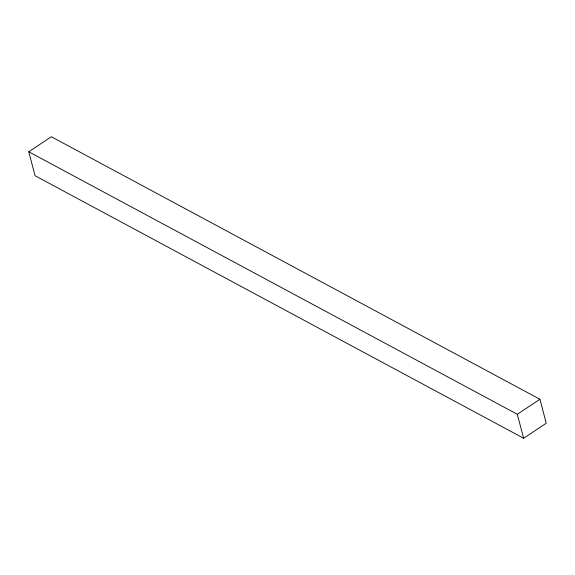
<?xml version="1.0" encoding="UTF-8"?>
<svg xmlns="http://www.w3.org/2000/svg" width="575" height="575" viewBox="0 0 575 575"><rect width="100%" height="100%" fill="white"/><g stroke="black" fill="none" stroke-linecap="round" stroke-linejoin="round"><path stroke-width="0.86" d="M28.75 151.764L51.362 136.749L539.918 399.266L546.25 423.236L523.638 438.251L35.082 175.734L28.75 151.764L517.299 414.28L523.638 438.251M517.299 414.28L539.918 399.266"/></g></svg>
